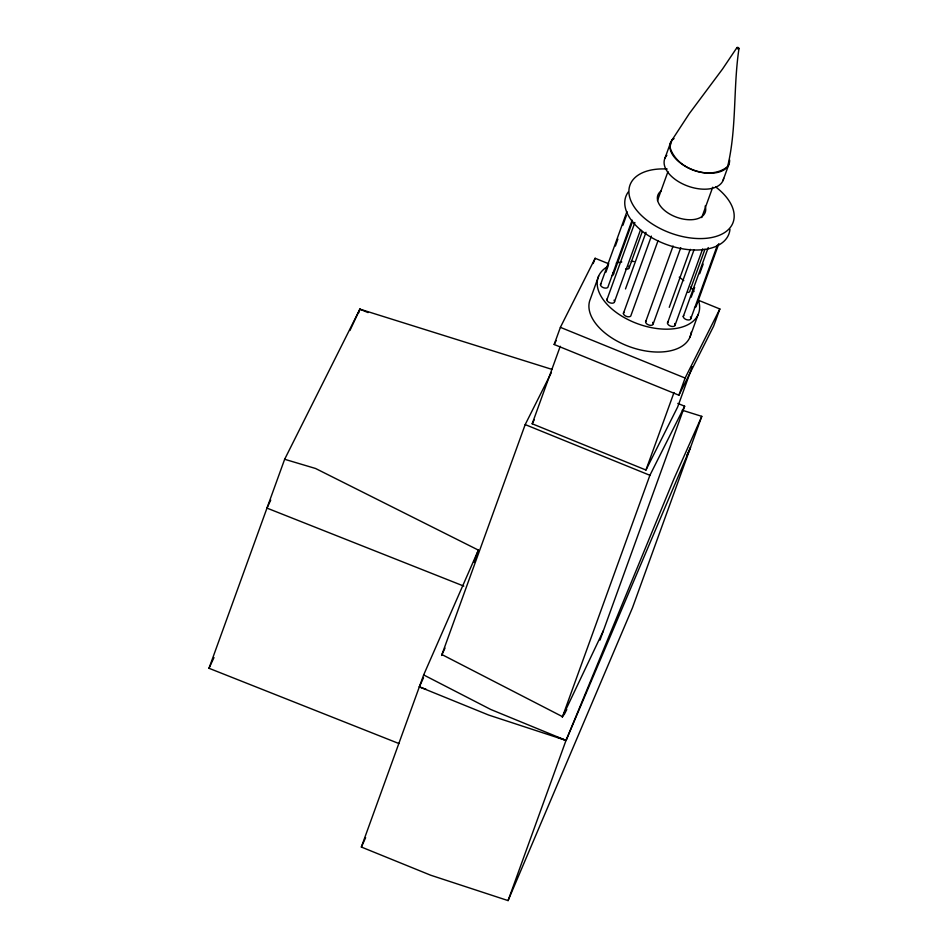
<?xml version="1.0" encoding="UTF-8"?>
<svg xmlns="http://www.w3.org/2000/svg" width="948" height="948" viewBox="0 0 948 948"><rect width="100%" height="100%" fill="white"/><g stroke="black" fill="none" stroke-linecap="round" stroke-linejoin="round"><path stroke-width="1.42" d="M739.002 48.407C733.077 87.572 736.892 128.004 727.626 166.611C709.471 181.281 675.9 168.981 669.892 146.845L671.907 140.209L689.303 113.606L722.53 69.038L737.034 47.471A1.185 0.675 19.9 0 1 738.646 47.827L738.682 48.834A1.185 0.675 19.9 0 1 737.082 48.478L736.797 47.649M398.895 743.528L208.998 668.281L284.649 459.282L315.566 468.49L478.361 550.101L423.661 674.929L361.354 847.038L430.688 875.217L508.081 900.6L567.011 737.627M358.403 313.302L359.908 309.155L551.843 369.341M473.953 562.271L478.361 550.101M441.602 655.483L525.192 424.586L551.416 372.457M697.929 300.054L719.852 308.977L713.643 326.136L678.898 395.209L554.177 344.503L560.386 327.344L595.143 258.271L608.841 263.84M692.17 366.888L677.642 407.024L645.955 470.03L532.195 423.78L560.256 346.281M593.223 263.544L595.143 258.271M598.638 276.129L590.355 299.011A53.349 30.443 19.9 0 0 632.411 347.691A53.349 30.443 19.9 0 0 691.234 332.144M600.475 284.744L626.96 211.558M605.867 272.277L608.367 265.369M615.37 246.042L617.871 239.133M622.86 225.328L626.367 215.658M632.15 220.149L608.154 286.426A4.005 2.287 19.9 0 1 603.402 287.682A4.005 2.287 19.9 0 1 600.949 283.653M613.546 273.96L632.541 221.488M606.886 299.805L634.887 222.484M664.927 158.257L670.734 142.236M614.577 301.5L640.564 229.689M629.318 267.431L642.306 231.525M625.502 288.939L645.991 232.319M657.497 200.561L667.985 171.564M623.405 313.433L651.395 236.111M658.078 240.555L631.084 315.115A4.005 2.287 19.9 0 1 626.332 316.371A4.005 2.287 19.9 0 1 623.879 312.342M645.588 321.964L673.08 246.018M653.267 323.659L680.759 247.712M669.241 307.33L690.227 249.336M701.733 217.578L712.73 187.206M667.499 323.126L693.983 249.94M722.992 180.594L728.787 164.573M675.177 324.809L702.669 248.862M704.921 249.324L689.919 290.74A4.005 2.287 19.9 0 1 688.082 292.399M683.259 316.585L708.251 247.547M691.151 297.222L694.659 287.552M699.66 273.747L703.155 264.077M690.938 318.279L717.435 245.094M718.833 243.672L696.342 305.813A4.005 2.287 19.9 0 1 694.493 307.46M689.883 337.298L698.166 314.416M645.955 470.03L674.004 392.531M562.294 717.316L649.901 475.292L684.646 406.218L677.796 403.433M678.898 395.209L685.108 378.051L719.852 308.977M600.001 640.066L684.646 406.218M682.205 410.211L701.781 416.35L632.506 607.704L508.081 900.6M423.519 677.713L419.336 686.862L488.67 715.053L566.063 740.424L673.933 478.894L701.781 416.35M557.768 737.39L566.063 740.424L690.488 447.527L686.767 455.55M361.354 847.038L365.632 837.677M270.725 500.082L266.981 508.104L463.773 586.089M349.942 330.473L359.908 309.155L368.097 312.591M208.998 668.281L213.987 657.592M445.015 648.1L441.934 654.57L562.531 716.676L603.414 630.633M284.649 459.282L359.908 309.155M554.177 344.503L556.144 340.593M532.195 423.78L534.174 419.846M564.131 714.768L566.762 709.554M671.907 140.209L673.981 138.669M419.336 686.862L426.256 689.386M560.386 327.344L685.108 378.051M525.192 424.586L649.901 475.292M566.063 740.424L490.697 709.448L423.661 674.929M729.628 159.975A31.118 17.763 19.9 0 1 692.692 169.728A31.118 17.763 19.9 0 1 673.542 138.396M723.668 178.366A31.118 17.763 19.9 0 1 685.949 185.37A31.118 17.763 19.9 0 1 666.871 155.282M715.704 186.957A54.83 31.284 19.9 0 1 714.152 236.964A54.83 31.284 19.9 0 1 634.65 207.588A54.83 31.284 19.9 0 1 667.214 169.04M729.96 229.298A54.83 31.284 19.9 0 1 666.302 244.442A54.83 31.284 19.9 0 1 628.311 191.923M705.146 206.012A25.193 14.374 19.9 0 1 677.37 217.519A25.193 14.374 19.9 0 1 661.123 190.939M612.989 272.645A4.005 2.287 19.9 0 1 611.709 275.619M628.761 266.115A4.005 2.287 19.9 0 1 628.844 268.509A4.005 2.287 19.9 0 1 625.562 268.983M690.381 316.964A4.005 2.287 19.9 0 1 689.634 319.82A4.005 2.287 19.9 0 1 684.705 318.729A4.005 2.287 19.9 0 1 683.733 315.506M674.62 323.493A4.005 2.287 19.9 0 1 673.874 326.349A4.005 2.287 19.9 0 1 668.933 325.259A4.005 2.287 19.9 0 1 667.961 322.036M652.71 322.344A4.005 2.287 19.9 0 1 649.51 325.211A4.005 2.287 19.9 0 1 646.062 320.886M614.008 300.184A4.005 2.287 19.9 0 1 613.273 303.028A4.005 2.287 19.9 0 1 608.332 301.95A4.005 2.287 19.9 0 1 607.36 298.727M698.498 300.374A53.349 30.443 19.9 0 1 638.182 323.955A53.349 30.443 19.9 0 1 606.495 267.241M616.295 263.058A53.349 30.443 19.9 0 1 621.781 261.956M631.19 261.387A53.349 30.443 19.9 0 1 634.011 261.482M679.242 277.172A53.349 30.443 19.9 0 1 683.769 280.62M690.547 287.114A53.349 30.443 19.9 0 1 694.019 291.534"/></g></svg>
